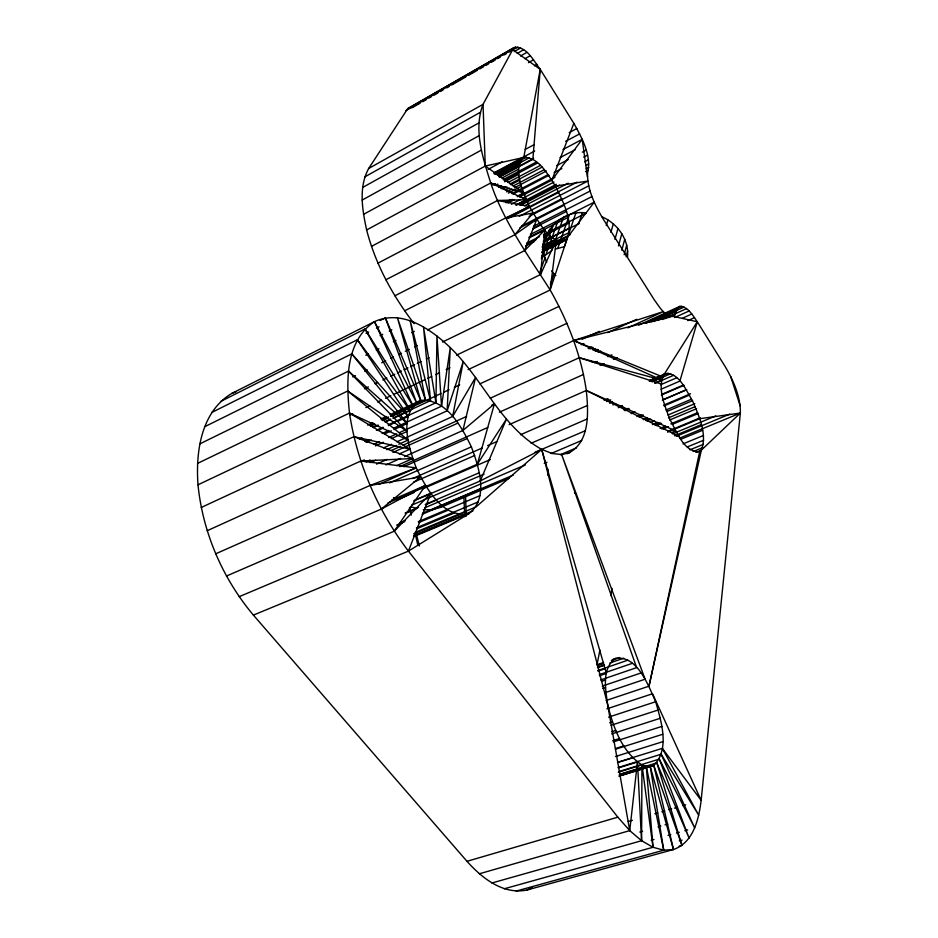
<?xml version="1.0" encoding="UTF-8"?>
<svg xmlns="http://www.w3.org/2000/svg" width="938" height="938" viewBox="0 0 938 938"><rect width="100%" height="100%" fill="white"/><g stroke="black" fill="none" stroke-linecap="round" stroke-linejoin="round"><path stroke-width="1.41" d="M613.264 659.097C636.574 652.52 648.275 685.42 655.662 701.73C661.196 721.404 670.178 748.794 653.786 765.408L673.472 849.523L663.741 850.191L653.024 847.272L641.592 840.718L641.967 764.916C621.695 751.666 613.03 726.739 607.59 704.227L541.695 449.408C500.622 426.239 483.176 379.351 450.287 347.623C430.847 329.156 402.109 308.919 374.473 321.652L231.838 393.397C200.931 411.77 195.608 452.022 198 484.805C202.76 532.526 222.564 578.429 253.389 615.105L466.995 861.319C481.944 878.027 503.202 895.098 527.133 889.974L673.472 849.523C693.51 842.617 698.833 819.038 701.143 800.36L740.363 413.048C740.633 396.774 733.657 381.238 725.684 367.391L697.297 321.757C692.854 315.813 688.34 306.691 679.991 306.304L638.708 325.158M413.693 536.642L469.07 513.543C442.56 518.902 426.016 487.83 416.226 467.851C408.769 447.813 397.56 413.951 420.67 400.409C446.453 398.603 461.613 426.896 471.368 446.84C478.814 466.936 489.144 497.726 469.07 513.543L408.44 551.122L253.389 615.105M491.887 882.998L641.592 840.718L629.738 830.622L607.59 704.227C605.573 689.395 601.246 667.774 616.02 658.136M388.285 424.785L435.947 402.754L436.944 335.956L441.528 406.177L393.995 428.056M627.487 257.106C629.339 239.811 617.521 223.49 601.997 216.795M567.127 453.746C590.577 443.135 588.419 411.934 586.297 390.478C581.138 354.986 567.771 321.089 550.16 289.994C528.329 255.523 503.823 222.107 490.703 183.004C483.023 158.088 473.186 129.995 483.035 104.341L513.743 47.732C526.171 45.165 533.734 61.099 540.241 69.342L573.845 123.347C582.064 138.273 591.878 155.614 587.54 173.202C587.223 189.417 594.739 204.695 602.771 218.366L654.466 300.113C659.238 306.386 664.127 316.059 673.015 316.341L697.297 321.757L679.886 381.098L661.126 389.211M414.139 323.716C392.717 295.728 375.411 264.235 366.641 229.939C362.303 209.96 358.41 187.354 368.669 168.5L407.655 108.714L513.743 47.732M479.341 873.782L629.738 830.622L617.837 817.174L408.44 551.122C377.78 510.94 357.073 463.102 349.487 413.083C346.204 381.918 345.102 341.186 374.473 321.652L416.484 402.414L385.366 317.9L380.136 320.526M442.466 342.03L550.16 289.994L567.033 238.838C573.822 221.098 563.07 201.916 555.46 186.099C547.804 174.937 539.291 157.174 523.744 157.478L485.274 166.049L366.641 229.939M399.271 432.699L447.145 410.797L450.287 347.623L441.528 406.177M547.64 475.003L547.933 469.152M548.226 474.476L548.378 471.556M606.147 700.487L648.99 686.182L701.343 450.181C707.592 433.79 698.751 415.839 692.467 400.702C686.088 390.771 678.068 369.513 663.178 374.52M405.931 110.59L512.336 49.444L540.241 69.342L532.854 159.343L499.403 177.141M542.281 251.161L567.033 238.838C551.239 248.746 535.879 216.795 529.407 206.489C524.014 192.22 511.398 170.822 523.744 157.478L540.241 69.342M427.529 329.942L540.558 274.529L544.802 229.998L529.196 237.877M667.493 432.125L699.689 418.711L740.363 413.048L699.631 451.776C683.356 452.163 676.38 430.765 669.603 418.805C664.878 405.193 656.975 388.637 663.987 374.625L697.297 321.757M629.738 830.622L637.453 762.008L619.256 767.636M550.16 289.994L556.375 239.835L542.023 247.011M546.725 262.265C534.578 237.115 560.174 208.799 586.344 213.008L543.419 234.676M396.88 441.833L452.655 416.472L463.243 361.552L447.145 410.797M597.072 664.385L599.91 650.057M610.65 595.607L612.057 588.443M648.99 686.182L699.631 451.776M404.536 456.595L462.903 430.46L475.589 377.451L452.655 416.472M626.174 256.66L627.604 251.126M624.157 254.761L626.69 245.123M621.824 250.212L624.755 239.249M618.482 245.92L621.824 233.656M614.941 239.342L617.978 228.485M387.98 502.932L477.336 464.193L494.443 403.856L491.793 405.052M610.884 232.319L613.311 223.877M606.276 225.554L607.941 219.949M673.015 316.341L674.61 315.438L677.283 308.825L679.991 306.304M578.664 223.865L582.334 212.762M575.733 213.336L564.442 246.612L555.39 249.145M550.36 284.495L554.006 273.79L551.696 270.812M557.852 248.148L569.401 214.861M563.492 217.288L551.708 250.622L541.355 258.067M546.162 253.952L558.145 220.547M539.643 272.794L545.06 257.68M541.847 256.719L553.514 224.569M541.484 258.618L543.958 251.783M542.809 248.054L549.68 229.235M542.387 249.93L543.876 245.838M542.809 245.217L546.772 234.43M542.832 245.428L544.814 240.011M408.44 551.122L430.823 493.212L414.76 500.13M404.759 310.724L524.635 250.61L536.747 219.293L514.798 234.781L394.839 295.81M519.629 196.957L551.884 180.143L573.845 123.347M425.242 504.48L480.268 480.971L506.379 419.192L477.336 464.193M540.558 274.529L556.375 239.835M239.155 596.685L394.253 531.213L425.442 485.438L391.955 499.977M551.884 180.143L582.193 139.352L587.446 176.813M514.798 234.781L532.936 213.078L505.688 217.897L385.811 279.794M394.253 531.213L430.823 493.212M524.635 250.61L544.802 229.998M462.903 430.46L494.443 403.856M226.433 576.049L381.309 509.088L420.529 476.914L370.041 485.45L215.658 553.83M665.863 373.347L649.366 381.004M423.296 509.639L431.21 509.885L440.567 507.376L443.979 505.136M407.655 108.714L515.63 46.9M420.107 103.168L412.486 107.542L409.859 107.706M422.651 101.714L426.462 99.522M429.006 98.056L431.539 96.602M434.083 95.137L437.894 92.956M440.438 91.49L442.982 90.036M446.793 87.844L449.325 86.39M451.87 84.924L465.846 76.893M468.39 75.439L477.278 70.327M479.822 68.873L483.633 66.68M486.177 65.226L488.721 63.761M491.266 62.307L495.076 60.114M497.609 58.648L500.153 57.195M503.964 55.002L506.508 53.548M509.053 52.082L517.94 46.982M514.294 51.578L520.625 47.944M517.284 53.384L523.603 49.773M520.496 55.999L526.804 52.399M525.057 58.672L530.146 55.764M528.469 62.658L533.558 59.786M534.402 65.777L536.946 64.347M368.669 168.5L483.035 104.341L485.274 166.049L523.568 192.911L517.143 196.265M364.823 176.872L480.15 112.431M362.619 187.471L478.884 122.925M362.162 200.075L479.306 135.576M363.51 214.368L481.452 150.08M488.182 169.332L502.252 161.782M525.257 149.423L534.214 144.616M381.309 509.088L425.442 485.438M493.787 172.909L534.695 151.041M569.202 132.598L576.87 128.494M494.209 173.26L523.744 157.478M494.537 173.389L521.598 158.932M494.385 174.163L526.382 157.08M495.698 174.351L519.992 161.395M497.187 174.914L529.442 157.713M498.477 175.758L518.995 164.818M499.133 176.731L533.652 158.37M565.614 141.357L579.672 133.876M371.507 246.366L490.703 183.004L523.568 192.911M501.9 178.032L518.632 169.145M492.872 185.079L495.44 183.719M503.143 179.627L536.513 161.934M495.217 185.443L497.773 184.083M504.163 180.694L537.427 163.071M563.011 149.517L582.193 139.352M504.726 181.761L518.925 174.245M498.887 187.319L501.478 185.947M507.95 182.523L540.335 165.416M501.15 188.714L504.984 186.697M510.108 183.989L542.129 167.105M560.056 157.643L575.416 149.541M503.026 188.89L506.919 186.838M510.8 184.786L519.863 180.014M505.441 190.086L509.322 188.046M513.192 186.005L544.228 169.684M506.661 191.891L511.796 189.195M514.352 187.846L546.42 170.997M556.68 165.616L568.217 159.542M582.334 152.132L586.18 150.115M508.443 193.099L521.422 186.287M377.955 263.156L497.574 200.474L526.253 199.7L490.703 183.004M511.949 193.568L548.109 174.632M513.016 194.154L548.988 175.324M554.135 172.627L561.839 168.594M583.682 157.162L587.54 155.145M505.57 202.303L510.718 199.618M506.016 202.784L512.453 199.431M517.612 196.734L554.956 177.259M584.573 161.805L588.431 159.788M508.021 203.007L514.47 199.642M511.374 204.226L520.414 199.524M522.994 198.188L553.983 182.066M586.262 165.276L588.841 163.939M515.959 205.047L526.253 199.7M516.252 205.105L556.386 184.27M586.156 168.817L588.747 167.48M519.347 204.824L555.46 186.099L587.856 181.057L519.312 216.315M520.625 205.316L559.587 185.126M585.547 171.677L588.149 170.329M524.518 205.809L568.252 183.18M507.505 217.792L529.407 206.489L497.574 200.474M507.47 218.073L577.128 182.136M508.466 218.296L558.778 192.349M480.268 480.971L541.695 449.408L552.212 453.511L561.651 454.555L569.823 452.608M530.322 214.415L532.936 213.078M530.756 214.65L561.745 198.762M529.138 216.408L588.771 185.841M521.329 226.187L590.166 191.047M519.804 227.934L564.289 205.176M533.476 226.293L592.007 196.534M532.702 228.555L566.376 211.46M532.925 228.942L540.734 224.979M530.451 234.441L594.258 202.151L568.405 236.106L542.434 249.062M529.009 237.15L567.936 217.475M526.488 243.2L539.514 236.646M527.308 244.021L536.419 239.436M544.216 235.508L568.944 223.068M525.479 245.944L534.554 241.383M543.641 236.81L548.824 234.207M220.911 401.312L365.046 328.945L412.966 405.814L390.454 416.284M543.266 241.207L569.366 228.122M543.665 241.312L578.852 223.666M543.559 242.098L552.716 237.513M366.008 333.33L368.622 332.017M376.466 328.089L379.081 326.787M542.996 245.592L569.19 232.495M211.707 412.497L357.378 339.744L410.211 410.527L393.069 418.477M542.832 248.277L570.198 234.617M542.797 249.578L559.716 241.136M543.184 251.091L562.648 241.394M541.566 252.334L565.098 240.62M380.101 335.64L382.716 334.338M389.258 331.091L391.873 329.789M204.566 426.79L351.785 353.884L408.288 416.449L397.689 421.35M365.797 355.268L368.423 353.978M376.279 350.109L378.905 348.819M393.327 341.725L395.953 340.435M411.676 332.685L414.303 331.395M199.771 443.897L348.49 371.12L407.268 423.472L393.972 429.581M352.77 376.9L355.396 375.622M364.601 371.143L367.227 369.865M381.696 362.818L385.647 360.907M390.911 358.351L393.538 357.061M398.802 354.505L401.429 353.227M405.368 351.304L409.32 349.393M414.584 346.826L417.211 345.547M505.688 217.897L529.407 206.489M197.531 463.407L347.693 391.017L407.198 431.398L391.334 438.644M364.401 388.824L368.364 386.925M374.966 383.759L377.615 382.493M382.903 379.949L386.866 378.049M390.829 376.15L394.792 374.25M397.431 372.972L401.394 371.073M404.044 369.807L408.007 367.907M410.645 366.641L414.608 364.741M417.246 363.463L421.209 361.564M426.497 359.031L429.147 357.765M456.489 355.162L558.989 306.363M198 484.805L349.487 413.083L408.089 440.039L398.802 444.249M350.038 415.065L352.676 413.822M365.832 407.596L369.783 405.732M377.686 401.992L381.625 400.127M385.577 398.263L390.841 395.777M393.479 394.535L425.066 379.597M427.705 378.354L431.656 376.49M435.607 374.625L439.547 372.761M446.136 369.642L450.088 367.778M468.109 369.631L566.88 323.329M367.637 425.113L372.961 422.698M380.875 419.005L386.198 416.46M390.114 414.702L420.67 400.409L397.384 317.63L425.383 399.811L391.052 415.78M369.924 425.606L373.887 423.765M381.801 420.083L388.414 417.011M370.58 425.524L374.555 423.683M382.505 419.978L387.804 417.516M370.803 426.157L374.79 424.304M382.751 420.599L388.051 418.137M392.025 416.284L441.106 393.479M443.756 392.248L449.068 389.774M454.367 387.312L459.679 384.85M373.418 427.107L377.393 425.254M385.366 421.561L390.677 419.087M393.339 417.856L430.519 400.596L423.484 326.881L435.947 402.754M201.236 507.47L353.884 436.662L409.929 449.161L399.271 453.945M373.289 427.646L378.565 425.195M385.155 422.147L390.431 419.696M376.373 430.296L382.997 427.236M359.301 439.09L361.939 437.87M377.838 430.519L383.126 428.08M388.426 425.629L395.05 422.569M479.869 383.877L573.681 340.553L663.389 311.568L627.815 327.854M582.123 339.263L599.312 331.349M364.952 441.423L368.915 439.594M382.118 433.52L388.719 430.483M366.055 442.408L371.378 439.969M384.674 433.86L391.322 430.8M581.267 344.762L583.905 343.554M607.66 332.638L636.703 319.307M373.992 444.26L379.315 441.833M388.625 437.577L396.61 433.919M588.103 348.279L591.421 346.908M375.458 445.902L383.396 442.267M588.923 348.725L591.573 347.506M644.699 323.258L681.879 306.28M590.002 348.655L592.652 347.447M645.543 323.305L677.283 308.825M590.272 348.643L592.933 347.423M646.2 323.118L666.179 313.996M650.949 322.168L684.06 307.066M653.985 321.546L676.533 311.275M593.027 350.109L595.677 348.901M658.124 320.468L668.747 315.625M662.685 319.483L686.475 308.649M490.316 398.181L579.262 357.706L661.642 379.996L654.947 382.903M594.645 350.66L597.307 349.452M665.148 318.58L675.794 313.738M595.524 350.765L598.174 349.557M668.395 317.607L671.045 316.411L573.681 340.553L661.642 379.996M595.571 351.375L598.198 350.179M671.971 316.645L674.61 315.438M383.607 447.872L391.568 444.249M598.081 352.289L600.719 351.093M674.563 317.572L689.078 310.982M207.169 530.72L360.802 461.039L412.661 458.518L353.884 436.662M360.309 461.695L364.296 459.89M386.855 449.665L396.153 445.456M682.454 318.228L691.787 313.996M366.09 461.918L370.053 460.112M391.228 450.545L400.491 446.347M403.141 445.151L466.655 416.425M370.381 462.598L375.692 460.206M392.94 452.421L457.943 423.085M594.622 362.678L597.283 361.482M607.953 356.675L611.939 354.869M687.882 320.62L694.554 317.619M376.642 464.122L387.3 459.339M600.121 365.41L604.107 363.616M613.429 359.43L617.427 357.636M499.368 412.204L583.506 374.461M385.964 464.92L400.561 458.377M396.645 465.658L412.661 458.518M399.705 466.655L487.713 427.494M403.715 466.737L467.405 438.433M509.146 424.633L586.297 390.478L675.606 430.929L671.573 432.606M378.788 484.395L416.226 467.851L360.802 461.039M527.133 889.974L532.092 887.77M389.563 482.894L471.368 446.84M412.486 478.568L482.238 447.977M487.608 445.62L496.999 441.505M417.844 478.087L420.529 476.914M520.531 434.74L587.575 405.415M413.494 482.238L474.71 455.493M604.166 400.28L606.851 399.107M649.764 380.371L660.493 375.681M605.491 400.151L608.152 398.99M605.291 400.456L607.965 399.283M649.413 381.203L668.126 373.043M606.534 401.276L609.208 400.116M651.898 381.508L662.568 376.853L573.681 340.553M606.757 401.57L610.755 399.834M652.074 381.825L670.729 373.699M609.43 402.695L612.104 401.534M609.806 403.035L612.467 401.886M654.994 383.384L673.613 375.294M612.877 404.935L615.562 403.774M660.575 384.768L676.685 377.791M414.244 492.52L396.891 500.036L393.468 497.55M422.252 489.05L490.304 459.573M531.06 443.264L587.258 418.946M618.752 407.092L621.413 405.943M618.248 407.725L622.269 405.99M413.67 500.939L479.212 472.752M624.638 410.117L628.648 408.393M624.274 410.481L628.284 408.757M661.736 394.37L683.145 385.155M629.164 408.898L625.142 410.621L621.917 405.802M661.337 395.062L684.13 385.26M411.794 505.125L484.114 474.1M534.988 452.28L585.312 430.73M631.79 413.142L634.475 411.993M662.615 399.94L686.733 389.61M631.086 413.635L635.108 411.911M662.31 400.151L686.37 389.845M405.11 513.074L418.536 507.341M405.779 513.168L416.472 508.595M425.84 504.597L436.545 500.024M636.937 416.578L640.947 414.866M663.741 405.157L690.544 393.726M551.04 453.535L581.736 440.461M424.68 507.833L525.362 464.943M638.719 416.707L642.729 414.995M664.116 405.884L689.5 395.074M639.411 416.918L643.445 415.206M560.373 454.696L576.553 447.836M399.658 522.982L405.052 520.696M422.557 513.262L480.479 488.686M643.198 419.696L647.22 417.996M665.992 410.023L691.47 399.213M431.21 509.885L513.238 475.085M396.61 525.128L404.688 521.704M422.217 514.27L442.431 505.699M440.567 507.376L509.228 478.274M544.239 463.442L546.936 462.305M645.684 420.517L649.694 418.817M667.07 411.454L692.467 400.702M646.892 420.963L650.925 419.263M650.538 422.393L654.56 420.693M667.985 415.018L694.824 403.68M418.207 521.692L479.846 495.698M418.747 522.56L448.329 510.096M652.391 424.633L657.737 422.381M668.442 417.879L695.187 406.611M654.794 425.043L660.176 422.768M656.225 425.664L661.607 423.413M669.662 420.013L696.547 408.71M416.449 527.824L478.345 501.83M416.531 528.868L454.086 513.109M660.129 428.361L665.476 426.122M670.834 423.87L697.614 412.661M661.583 428.854L666.965 426.591M672.347 424.339L697.931 413.635M415.206 532.385L476.023 506.942L541.695 449.408L606.394 673.39L599.464 675.77M663.049 428.971L668.442 426.72M413.681 533.874L459.538 514.704M413.74 535.586L472.904 510.882M413.517 536.149L464.58 514.833M667.915 431.257L700.299 417.75M672.511 433.895L715.8 415.909M674.481 435.771L701.354 424.633M676.216 436.299L729.752 414.127M679.968 437.987L740.363 413.048M681.023 439.183L702.585 430.284M683.063 443.862L703.336 435.537M687.331 446.922L703.594 440.262M689.911 449.83L703.348 444.354M693.147 451.518L702.585 447.684M695.926 452.386L701.343 450.181M370.041 485.45L416.226 467.851M231.838 393.397L235.942 391.885M596.756 664.819L603.626 662.439M597.529 665.194L603.064 663.272M611.377 660.399L619.678 657.515M597.576 665.347L603.099 663.436M597.459 667.27L604.365 664.89M609.876 662.978L623.676 658.206M597.67 667.598L604.541 665.218M597.635 670.611L627.909 660.164M598.233 671.116L605.127 668.735M599.312 674.657L632.259 663.354M600.66 679.944L636.644 667.657L561.651 454.555L645.11 679.206L605.033 692.701M601.457 681.422L605.585 680.015M619.42 776.066L653.786 765.408L681.973 845.431L679.159 846.205M602.243 686.112L640.959 672.992M602.747 688.422L605.514 687.484M606.886 708.847L652.543 693.745L701.143 800.36L662.334 748.36L617.567 762.301M608.551 717.171L655.662 701.73M609.665 722.764L612.444 721.861M611.084 725.285L658.288 709.96M611.599 731.781L615.762 730.432M611.646 733.926L660.375 718.25M612.62 740.739L619.572 738.523M613.452 741.852L661.853 726.422M615.422 748.547L623.77 745.898M615.492 749.204L662.685 734.29M615.48 756.52L662.849 741.665M617.544 762.559L632.822 757.798M618.013 767.589L661.149 754.234L698.728 815.228L662.334 748.36M618.775 771.599L659.308 759.112L694.706 827.949L661.149 754.234M618.224 772.22L641.967 764.916L646.27 766.452L650.245 766.616L673.472 849.523M619.303 774.401L656.835 762.875L689.09 838.138L659.308 759.112M619.819 774.577L646.27 766.452L663.741 850.191L516.111 891.1M618.904 776.101L653.786 765.408M466.995 861.319L617.837 817.174M628.214 821.524L632.423 820.304M654.865 813.785L657.667 812.976M661.876 811.757L664.679 810.936M668.888 809.717L671.69 808.908M674.492 808.099L677.306 807.278M682.911 805.648L685.713 804.839M639.798 832.053L642.6 831.256M658.03 826.847L660.844 826.05M665.054 824.842L667.856 824.045M651.16 840.214L653.974 839.428M668.02 835.465L670.822 834.679M676.45 833.096L679.253 832.299M684.869 830.716L687.683 829.931M504.257 888.79L653.024 847.272L646.27 766.452M679.253 840.882L682.067 840.096M410.398 506.637L416.8 508.455M579.262 357.706L661.231 383.97M586.297 390.478L678.913 436.346M349.487 413.083L409.929 449.161M347.693 391.017L408.089 440.039M574.631 492.919L576.378 494.396M554.006 273.79L555.859 275.549M348.49 371.12L407.198 431.398M591.128 360.731L592.57 362.431M351.785 353.884L407.268 423.472M357.378 339.744L408.288 416.449M365.046 328.945L410.211 410.527M374.473 321.652L412.966 405.814M385.366 317.9L420.67 400.409M730.749 376.595L740.152 405.791M656.835 762.875L681.973 845.431M411.325 514.786L409.484 507.693L411.032 514.845M415.745 531.799L419.415 545.986M430.519 400.596L410.199 320.69L425.383 399.811M415.182 533.405L417.738 544.837M650.245 766.616L663.741 850.191M641.967 764.916L653.024 847.272M637.453 762.008L641.592 840.718M463.864 496.202L464.767 516.697M465.6 497.234L466.28 516.17"/></g></svg>
